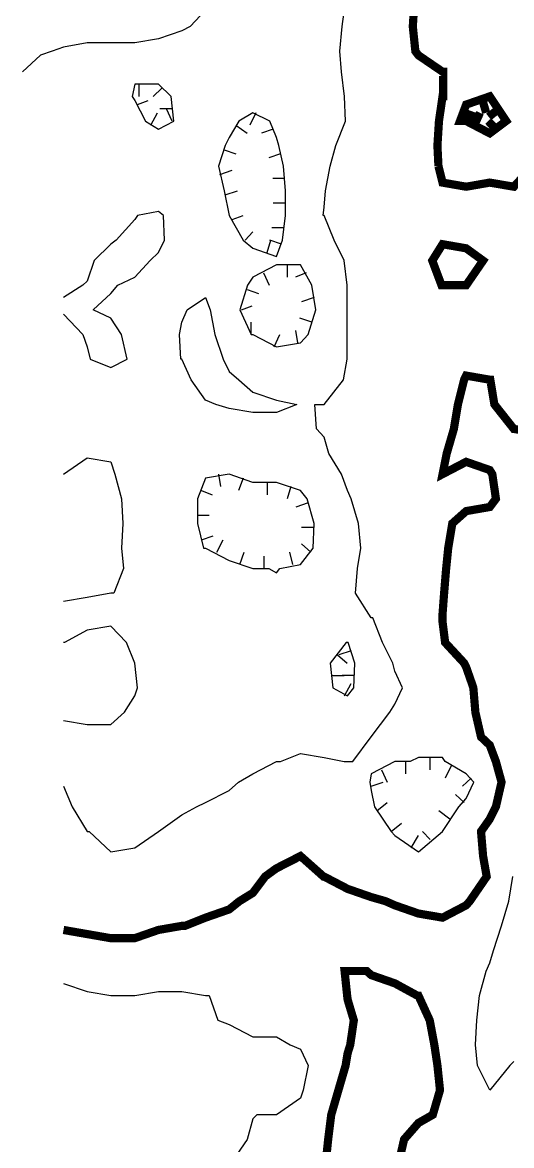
# Model space of a CAD drawing. Extents: x 628896 to 629898, y 4519176 to 4520140.
# Drawn here: x 629007.2 to 629066.8, y 4519656.2 to 4519793 of the extents above; entities that cross this region are included whole.
import ezdxf

# ---------------------------------------------------------------- set-up
doc = ezdxf.new("R2010")
doc.units = 0

msp = doc.modelspace()

# ---------------------------------------------------------------- linework, layer by layer
at = {"layer": 'GSLAYER', "linetype": 'CONTINUOUS', "flags": 128}
for points in [[(629023.8125, 4519694.5), (629026.6875, 4519696.5), (629028.4375, 4519697.5), (629029.5625, 4519698), (629032.4375, 4519699.5), (629033.5625, 4519700.5), (629035.3125, 4519701.5), (629038.1875, 4519703), (629038.6875, 4519703), (629041.125, 4519704), (629044, 4519703.5), (629046.4375, 4519703), (629046.875, 4519703), (629047.5, 4519703), (629049.75, 4519706), (629052, 4519709), (629052.625, 4519710), (629053.5625, 4519712), (629052.625, 4519714), (629052.375, 4519715), (629051.125, 4519717.5), (629049.9375, 4519720.5), (629049.75, 4519720.5), (629047.8125, 4519723.5), (629048.0625, 4519726.5), (629048.5, 4519729), (629048.1875, 4519732), (629047.3125, 4519735), (629046.875, 4519736), (629046.125, 4519738), (629044.5625, 4519740.5), (629044, 4519742.5), (629043.0625, 4519743.5), (629042.875, 4519746.5), (629044, 4519746.5), (629046.375, 4519749.5), (629046.8125, 4519752), (629046.8125, 4519755), (629046.8125, 4519758), (629046.8125, 4519761), (629046.4375, 4519764), (629045.25, 4519766.5), (629044, 4519769.5), (629043.875, 4519769.5), (629044, 4519770.5), (629044.1875, 4519772.5), (629044.75, 4519775.5), (629045.4375, 4519778), (629046.625, 4519781), (629046.5, 4519784), (629046.125, 4519787), (629045.9375, 4519789.5), (629046.1875, 4519792.5), (629046.625, 4519795.5)], [(629029.5625, 4519794.5), (629027.6875, 4519792.5), (629026.6875, 4519792), (629023.8125, 4519791), (629020.9375, 4519790.5), (629018, 4519790.5), (629015.125, 4519790.5), (629012.25, 4519790), (629010.875, 4519789.5), (629009.4375, 4519789), (629007.25, 4519787)], [(629025.6875, 4519781), (629025.375, 4519784), (629023.8125, 4519785.5), (629020.9375, 4519785.5), (629020.625, 4519784), (629020.9375, 4519783.5), (629022.25, 4519781), (629023.8125, 4519780), (629025.6875, 4519781)], [(629021.4375, 4519785.5), (629021.4375, 4519784)], [(629024.25, 4519785), (629023.1875, 4519784)], [(629021.25, 4519783), (629022.5625, 4519783.5)], [(629022.875, 4519780.5), (629023.6875, 4519782)], [(629025.5, 4519782.5), (629024, 4519782.5)], [(629025.5, 4519781), (629024.8125, 4519782.5)], [(629038.9375, 4519766.5), (629039.3125, 4519769.5), (629039.3125, 4519772.5), (629039.0625, 4519775.5), (629038.5, 4519778), (629038.1875, 4519779), (629037.375, 4519781), (629035.3125, 4519782), (629033.625, 4519781), (629032.4375, 4519779), (629031.9375, 4519778), (629031.125, 4519775.5), (629031.8125, 4519772.5), (629032.4375, 4519769.5), (629034.125, 4519766.5), (629035.3125, 4519765.5), (629038.1875, 4519764.5), (629038.9375, 4519766.5)], [(629035.6875, 4519782), (629034.9375, 4519780.5)], [(629033.25, 4519780.5), (629034.625, 4519779.5)], [(629037.8125, 4519780), (629036.375, 4519779.5)], [(629031.8125, 4519777.5), (629033.25, 4519777)], [(629038.6875, 4519777), (629037.25, 4519776.5)], [(629031.3125, 4519774.5), (629032.8125, 4519775)], [(629039.1875, 4519774), (629037.75, 4519774)], [(629031.9375, 4519772), (629033.4375, 4519772.5)], [(629039.3125, 4519771), (629037.8125, 4519771)], [(629020, 4519752), (629019.3125, 4519755), (629018, 4519757), (629015.875, 4519758), (629018, 4519760), (629018.875, 4519761), (629020.9375, 4519762), (629022.8125, 4519764), (629023.8125, 4519765), (629024.5625, 4519766.5), (629024.4375, 4519769.5), (629023.8125, 4519770), (629021.25, 4519769.5), (629020.9375, 4519769), (629018.6875, 4519766.5), (629018, 4519766), (629016, 4519764), (629015.125, 4519761.5), (629014.625, 4519761), (629012.25, 4519759.5)], [(629032.8125, 4519769), (629034.125, 4519769.5)], [(629034.375, 4519766.5), (629035.3125, 4519767.5)], [(629039.125, 4519768), (629037.625, 4519768)], [(629037.0625, 4519765), (629037.5, 4519766.5)], [(629038.8125, 4519766), (629037.375, 4519766.5)], [(629042.0625, 4519755), (629043, 4519758), (629042.5, 4519761), (629041.125, 4519763.5), (629038.1875, 4519763.5), (629035.3125, 4519762), (629034.6875, 4519761), (629033.75, 4519758), (629035.125, 4519755), (629035.3125, 4519755), (629038.1875, 4519753.5), (629041.125, 4519754), (629042.0625, 4519755)], [(629039.5, 4519763.5), (629039.5, 4519762)], [(629036.625, 4519762.5), (629037.3125, 4519761)], [(629041.8125, 4519762.5), (629040.5, 4519762)], [(629034.625, 4519760.5), (629036, 4519760)], [(629030.8125, 4519746.5), (629029.5625, 4519747), (629027.8125, 4519749.5), (629026.6875, 4519752), (629026.5625, 4519752), (629026.375, 4519755), (629026.6875, 4519756.5), (629027.3125, 4519758), (629029.5625, 4519759.5), (629030.125, 4519758), (629030.6875, 4519755), (629031.6875, 4519752), (629032.4375, 4519750.5), (629033.625, 4519749.5), (629035.3125, 4519748), (629038.1875, 4519747), (629040.6875, 4519746.5), (629038.1875, 4519745.5), (629035.3125, 4519745.5), (629032.4375, 4519746), (629030.8125, 4519746.5)], [(629033.9375, 4519758), (629035.25, 4519758.5)], [(629042.8125, 4519759.5), (629041.25, 4519759)], [(629012.25, 4519757.5), (629014.625, 4519755), (629015.125, 4519753.5), (629015.5, 4519752), (629018, 4519751), (629020, 4519752)], [(629035.125, 4519755), (629035.125, 4519756.5)], [(629042.5, 4519756.5), (629041.0625, 4519757)], [(629037.9375, 4519753.5), (629038.625, 4519755)], [(629040.8125, 4519754), (629040.5625, 4519755.5)], [(629012.25, 4519738), (629015.125, 4519740), (629018, 4519739.5), (629018.5, 4519738), (629019.3125, 4519735), (629019.5, 4519732), (629019.3125, 4519729), (629019.5625, 4519726.5), (629018.375, 4519723.5), (629018, 4519723.5), (629015.125, 4519723), (629012.25, 4519722.5)], [(629038.625, 4519726.5), (629041.125, 4519727), (629042.6875, 4519729), (629042.8125, 4519732), (629041.9375, 4519735), (629041.125, 4519736), (629038.1875, 4519737), (629035.3125, 4519737), (629032.4375, 4519738), (629029.5625, 4519737.5), (629028.5625, 4519735), (629028.5625, 4519732), (629029.3125, 4519729), (629029.5625, 4519729), (629032.4375, 4519727.5), (629035.3125, 4519726.5), (629037.25, 4519726.5), (629038.1875, 4519726), (629038.625, 4519726.5)], [(629031.125, 4519738), (629031.375, 4519736.5)], [(629034.125, 4519737.5), (629033.5625, 4519736)], [(629037.0625, 4519737), (629037.0625, 4519735.5)], [(629029.0625, 4519736), (629030.375, 4519735.5)], [(629039.9375, 4519736.5), (629039.5, 4519735)], [(629042.0625, 4519734.5), (629040.5625, 4519734)], [(629028.5625, 4519733), (629030, 4519733)], [(629042.8125, 4519731.5), (629041.25, 4519731.5)], [(629029.0625, 4519730), (629030.5, 4519730.5)], [(629030.9375, 4519728.5), (629031.6875, 4519730)], [(629033.75, 4519727), (629034.25, 4519728.5)], [(629040.1875, 4519727), (629039.8125, 4519728.5)], [(629042.375, 4519728.5), (629041.25, 4519729.5)], [(629036.6875, 4519726.5), (629036.6875, 4519728)], [(629019.6875, 4519709), (629020.9375, 4519711), (629021.25, 4519712), (629020.9375, 4519715), (629019.9375, 4519717.5), (629018, 4519719.5), (629015.125, 4519719), (629012.375, 4519717.5), (629012.25, 4519717.5)], [(629047.625, 4519712), (629047.75, 4519715), (629046.9375, 4519717.5), (629046.875, 4519717.5), (629046.6875, 4519717.5), (629044.75, 4519715), (629045.0625, 4519712), (629046.875, 4519711), (629047.625, 4519712)], [(629047.3125, 4519716.5), (629045.8125, 4519716)], [(629045.625, 4519716), (629046.8125, 4519715)], [(629044.9375, 4519713.5), (629046.4375, 4519713.5)], [(629047.6875, 4519713.5), (629046.1875, 4519713.5)], [(629046.5, 4519711), (629047.3125, 4519712.5)], [(629012.25, 4519708), (629015.125, 4519707.5), (629018, 4519707.5), (629019.6875, 4519709)], [(629058.4375, 4519694.5), (629060.4375, 4519697.5), (629061.3125, 4519698.5), (629062.25, 4519700.5), (629061.3125, 4519701.5), (629058.75, 4519703), (629058.4375, 4519703.5), (629055.5, 4519703.5), (629054.5, 4519703), (629052.625, 4519703), (629049.75, 4519701.5), (629049.5625, 4519700.5), (629049.75, 4519699.5), (629050.125, 4519697.5), (629052.1875, 4519694.5), (629052.625, 4519694), (629055.5, 4519692), (629058.4375, 4519694.5)], [(629053.9375, 4519703), (629053.9375, 4519701.5)], [(629056.875, 4519703.5), (629056.875, 4519702)], [(629059.5, 4519702.5), (629058.75, 4519701)], [(629051, 4519702), (629051.6875, 4519700.5)], [(629012.25, 4519700), (629013.3125, 4519697.5), (629015.125, 4519694.5), (629015.375, 4519694.5), (629018, 4519692), (629020.9375, 4519692.5), (629023.8125, 4519694.5)], [(629049.75, 4519700), (629051.1875, 4519700.5)], [(629061.9375, 4519701), (629060.875, 4519700)], [(629061.0625, 4519698), (629060, 4519699)], [(629050.4375, 4519697), (629051.6875, 4519698)], [(629059.3125, 4519696), (629058, 4519697)], [(629052.1875, 4519694.5), (629053.4375, 4519695.5)], [(629056.9375, 4519693.5), (629056, 4519694.5)], [(629054.625, 4519692.5), (629055.5, 4519694)], [(629062.6875, 4519666), (629062.4375, 4519668.5), (629062.625, 4519671.5), (629062.9375, 4519674.5), (629063.75, 4519677.5), (629064.1875, 4519678.5), (629064.625, 4519680), (629065.625, 4519683), (629066.5, 4519686), (629067, 4519689)], [(629012.25, 4519676), (629015.125, 4519675), (629018, 4519674.5), (629020.9375, 4519674.5), (629023.8125, 4519675), (629026.6875, 4519675), (629029.5625, 4519674.5), (629030, 4519674.5), (629031.0625, 4519671.5), (629032.4375, 4519671), (629035.3125, 4519669.5), (629038.1875, 4519669.5), (629039.875, 4519668.5), (629041.125, 4519668), (629042.0625, 4519666), (629041.4375, 4519663), (629041.125, 4519662), (629038.1875, 4519660), (629035.8125, 4519660), (629035.3125, 4519659.5), (629034.625, 4519657), (629032.5625, 4519654)], [(629067.125, 4519666.5), (629066.625, 4519666), (629064.1875, 4519663), (629062.6875, 4519666)]]:
    msp.add_lwpolyline(points, dxfattribs=at)
at = {"layer": 'GSLAYER', "linetype": 'CONTINUOUS', "const_width": 1, "flags": 128}
for points in [[(629057.9375, 4519775.5), (629057.8125, 4519778), (629058, 4519781), (629058.4375, 4519784), (629058.5, 4519784), (629058.5, 4519787), (629058.4375, 4519787), (629055.5, 4519789), (629055.125, 4519789.5), (629054.8125, 4519792.5), (629055, 4519795.5)], [(629089.625, 4519795.5), (629087.3125, 4519793), (629086.8125, 4519792.5), (629084.375, 4519790), (629083.875, 4519789.5), (629081.5625, 4519788), (629079.4375, 4519787), (629078.5625, 4519786), (629076.375, 4519784), (629075.6875, 4519783), (629073.625, 4519781), (629072.875, 4519780), (629070.8125, 4519778), (629069.9375, 4519776.5), (629069.4375, 4519775.5), (629067.125, 4519773), (629064.1875, 4519773.5), (629061.3125, 4519773), (629058.4375, 4519773.5), (629057.9375, 4519775.5)], [(629066.1875, 4519781), (629064.1875, 4519784), (629061.3125, 4519783), (629060.5625, 4519781), (629061.3125, 4519781), (629064.1875, 4519779.5), (629066.1875, 4519781)], [(629063.3125, 4519783.5), (629063.75, 4519782)], [(629061.0625, 4519782), (629062.4375, 4519781.5)], [(629062.3125, 4519780.5), (629063, 4519782)], [(629065.3125, 4519782.5), (629064.0625, 4519781.5)], [(629064.9375, 4519780), (629064, 4519781)], [(629058.3125, 4519761), (629057.1875, 4519764), (629058.4375, 4519766), (629061.3125, 4519765.5), (629063.375, 4519764), (629061.3125, 4519761), (629058.9375, 4519761), (629058.4375, 4519761), (629058.3125, 4519761)], [(629012.25, 4519682.5), (629015.125, 4519682), (629018, 4519681.5), (629020.9375, 4519681.5), (629023.8125, 4519682.5), (629026.6875, 4519683), (629027.0625, 4519683), (629029.5625, 4519684), (629032.4375, 4519685), (629033.6875, 4519686), (629035.3125, 4519687), (629036.8125, 4519689), (629038.1875, 4519690), (629041.125, 4519691.5), (629043.9375, 4519689), (629044, 4519689), (629046.875, 4519687.5), (629049.75, 4519686.5), (629051.5, 4519686), (629052.625, 4519685.5), (629055.5, 4519684.5), (629058.4375, 4519684), (629061.3125, 4519685.5), (629061.75, 4519686), (629063.8125, 4519689), (629063.375, 4519691.5), (629063.125, 4519694.5), (629064.1875, 4519696), (629064.9375, 4519697.5), (629065.625, 4519700.5), (629064.9375, 4519703), (629064.1875, 4519705), (629063.125, 4519706), (629062.4375, 4519709), (629062.1875, 4519712), (629061.3125, 4519714.5), (629061.0625, 4519715), (629058.75, 4519717.5), (629058.4375, 4519720), (629058.4375, 4519720.5), (629058.4375, 4519721), (629058.625, 4519723.5), (629058.875, 4519726.5), (629059.125, 4519729), (629059.625, 4519732), (629061.3125, 4519733.5), (629064.1875, 4519734), (629064.9375, 4519735), (629064.5, 4519738), (629064.1875, 4519738.5), (629061.3125, 4519739.5), (629058.4375, 4519738), (629058.9375, 4519740.5), (629059.8125, 4519743.5), (629060.3125, 4519746.5), (629061.0625, 4519749.5), (629061.3125, 4519750), (629064.1875, 4519749.5), (629064.25, 4519749.5), (629064.75, 4519746.5), (629067.125, 4519743.5), (629067.1875, 4519743.5), (629069.9375, 4519743)], [(629053.0625, 4519654), (629053.75, 4519657), (629055.5, 4519659), (629057.25, 4519660), (629058.125, 4519663), (629057.8125, 4519666), (629057.4375, 4519668.5), (629056.875, 4519671.5), (629055.5, 4519674.5), (629055.375, 4519674.5), (629052.625, 4519676), (629049.75, 4519677), (629049.1875, 4519677.5), (629046.875, 4519677.5), (629046.5, 4519677.5), (629046.8125, 4519674.5), (629046.875, 4519674), (629047.625, 4519671.5), (629047.1875, 4519668.5), (629046.875, 4519667.5), (629046.625, 4519666), (629045.75, 4519663), (629044.875, 4519660), (629044.5, 4519657), (629044.1875, 4519654)]]:
    msp.add_lwpolyline(points, dxfattribs=at)

doc.saveas('drawing.dxf')
